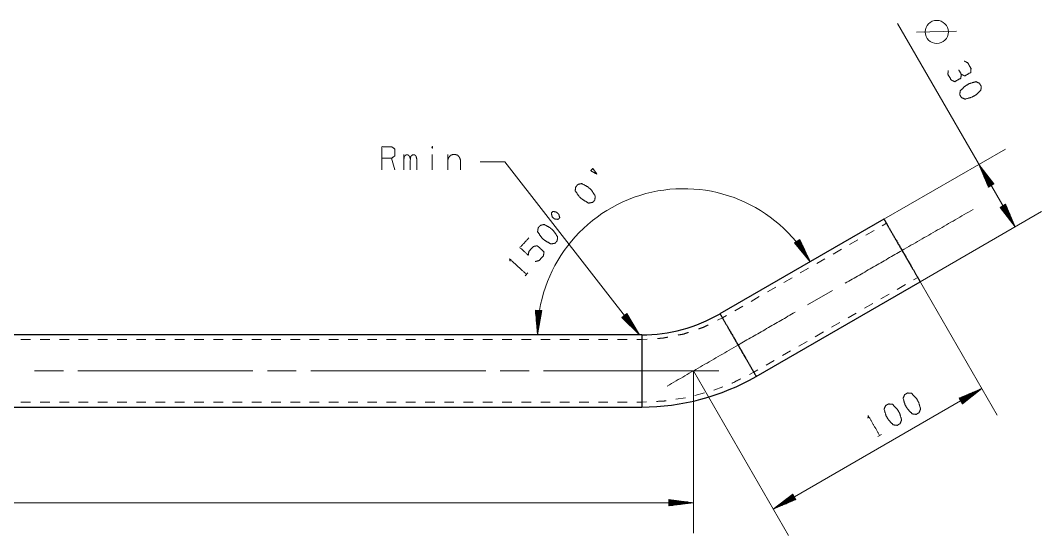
# Model space of a CAD drawing. Header units: millimetres. Extents: x 0 to 420, y 0 to 297.
# Drawn here: x 219 to 324.9, y 175.3 to 228.7 of the extents above; entities that cross this region are included whole.
import ezdxf

# ---------------------------------------------------------------- set-up
doc = ezdxf.new("R2010")
doc.units = ezdxf.units.MM
doc.layers.add('101', color=7, linetype='Continuous', true_color=0xffffff)

msp = doc.modelspace()

# ---------------------------------------------------------------- linework, layer by layer
at = {"layer": '101', "color": 22, "linetype": 'Continuous', "lineweight": 18}
for p, q in [((322.19, 207.32), (310.01, 228.42)), ((308.59, 208.13), (321.19, 215.4)), ((266.71, 214.07), (269.25, 214.07)), ((269.25, 214.07), (283.22, 196.13)), ((320, 211.78), (318.44, 213.81)), ((318.44, 213.81), (319.42, 211.45)), ((319.69, 211.6), (318.51, 213.63)), ((319.73, 211.63), (318.56, 213.66)), ((319.64, 211.58), (318.66, 213.28)), ((319.78, 211.65), (318.8, 213.35)), ((319.6, 211.55), (318.81, 212.92)), ((319.82, 211.68), (319.03, 213.04)), ((319.56, 211.53), (318.96, 212.56)), ((319.51, 211.5), (319.11, 212.2)), ((319.86, 211.7), (319.27, 212.73)), ((319.91, 211.73), (319.51, 212.43)), ((319.95, 211.75), (319.74, 212.12)), ((319.47, 211.48), (319.26, 211.84)), ((319.42, 211.45), (319.41, 211.48)), ((319.42, 211.45), (319.41, 211.48)), ((319.42, 211.45), (320, 211.78)), ((320, 211.78), (319.98, 211.81)), ((320, 211.78), (319.98, 211.81)), ((312.34, 201.63), (324.94, 208.91)), ((321.21, 209.69), (320.63, 209.35)), ((320.63, 209.35), (322.19, 207.32)), ((320.63, 209.35), (320.65, 209.33)), ((320.63, 209.35), (320.65, 209.33)), ((320.68, 209.38), (320.89, 209.02)), ((320.72, 209.4), (321.12, 208.71)), ((320.77, 209.43), (321.36, 208.4)), ((320.81, 209.46), (321.6, 208.09)), ((320.85, 209.48), (321.83, 207.78)), ((320.9, 209.51), (322.07, 207.47)), ((320.94, 209.53), (322.12, 207.5)), ((320.99, 209.56), (321.97, 207.86)), ((321.03, 209.58), (321.82, 208.22)), ((321.07, 209.61), (321.67, 208.58)), ((321.12, 209.63), (321.52, 208.94)), ((321.16, 209.66), (321.37, 209.3)), ((322.19, 207.32), (321.21, 209.69)), ((321.21, 209.68), (321.22, 209.66)), ((321.21, 209.68), (321.22, 209.66)), ((299.86, 206.03), (299.3, 205.68)), ((299.3, 205.68), (299.32, 205.65)), ((299.3, 205.68), (300.94, 203.71)), ((299.3, 205.68), (299.32, 205.65)), ((299.34, 205.71), (299.57, 205.35)), ((299.39, 205.73), (299.82, 205.05)), ((299.43, 205.76), (300.07, 204.76)), ((299.47, 205.79), (300.32, 204.46)), ((299.51, 205.81), (300.57, 204.16)), ((299.56, 205.84), (300.81, 203.86)), ((299.6, 205.87), (300.86, 203.89)), ((299.64, 205.9), (300.69, 204.24)), ((299.69, 205.92), (300.53, 204.59)), ((299.73, 205.95), (300.37, 204.95)), ((299.77, 205.98), (300.2, 205.3)), ((299.81, 206.01), (300.04, 205.65)), ((300.94, 203.71), (299.86, 206.03)), ((299.86, 206.03), (299.87, 206.01)), ((299.86, 206.03), (299.87, 206.01)), ((310.47, 204.88), (320.34, 187.79)), ((272.43, 198.68), (272.43, 198.65)), ((272.43, 198.68), (272.66, 196.13)), ((273.1, 198.66), (272.43, 198.68)), ((272.43, 198.68), (272.43, 198.65)), ((272.48, 198.68), (272.46, 198.26)), ((272.53, 198.68), (272.5, 197.88)), ((272.58, 198.68), (272.53, 197.49)), ((272.63, 198.68), (272.57, 197.1)), ((272.69, 198.67), (272.6, 196.71)), ((272.74, 198.67), (272.64, 196.33)), ((272.66, 196.13), (273.1, 198.66)), ((272.79, 198.67), (272.69, 196.32)), ((272.84, 198.67), (272.76, 196.71)), ((272.89, 198.66), (272.82, 197.09)), ((272.94, 198.66), (272.89, 197.47)), ((272.99, 198.66), (272.96, 197.86)), ((273.04, 198.66), (273.02, 198.24)), ((273.09, 198.66), (273.09, 198.62)), ((273.09, 198.66), (273.09, 198.62)), ((281.92, 198.34), (281.39, 197.93)), ((281.6, 198.09), (282.8, 196.54)), ((281.64, 198.12), (283.08, 196.27)), ((281.68, 198.15), (283.12, 196.3)), ((281.72, 198.18), (282.92, 196.64)), ((281.76, 198.21), (282.73, 196.97)), ((281.8, 198.25), (282.53, 197.31)), ((281.84, 198.28), (282.33, 197.64)), ((281.88, 198.31), (282.14, 197.98)), ((281.92, 198.34), (281.94, 198.31)), ((281.92, 198.34), (281.94, 198.31)), ((283.22, 196.13), (281.92, 198.34)), ((281.39, 197.93), (283.22, 196.13)), ((281.4, 197.93), (281.42, 197.91)), ((281.4, 197.93), (281.42, 197.91)), ((281.44, 197.96), (281.69, 197.64)), ((281.48, 198), (281.97, 197.36)), ((281.52, 198.03), (282.25, 197.09)), ((281.56, 198.06), (282.53, 196.82)), ((288.82, 192.38), (288.82, 175.53)), ((288.82, 192.38), (298.68, 175.29)), ((297.1, 178.04), (318.75, 190.54)), ((318.75, 190.54), (316.38, 189.56)), ((316.41, 189.51), (316.77, 189.72)), ((316.43, 189.47), (317.13, 189.87)), ((316.46, 189.42), (317.49, 190.02)), ((316.48, 189.38), (317.85, 190.17)), ((316.51, 189.34), (318.21, 190.32)), ((316.54, 189.29), (318.57, 190.47)), ((316.56, 189.25), (318.59, 190.42)), ((316.59, 189.2), (318.28, 190.19)), ((316.61, 189.16), (317.98, 189.95)), ((316.64, 189.12), (317.67, 189.71)), ((316.72, 188.98), (318.75, 190.54)), ((316.38, 189.56), (316.41, 189.57)), ((316.38, 189.56), (316.41, 189.57)), ((316.38, 189.56), (316.72, 188.98)), ((316.66, 189.07), (317.36, 189.47)), ((316.69, 189.03), (317.05, 189.24)), ((316.71, 188.98), (316.74, 189)), ((316.71, 188.98), (316.74, 189)), ((286.28, 179.04), (286.28, 178.37)), ((288.82, 178.7), (286.28, 179.04)), ((286.28, 179.03), (286.31, 179.03)), ((286.28, 179.03), (286.31, 179.03)), ((299.13, 179.6), (297.1, 178.04)), ((297.1, 178.04), (299.46, 179.02)), ((299.28, 179.33), (297.25, 178.16)), ((299.31, 179.29), (297.28, 178.12)), ((299.26, 179.38), (297.56, 178.4)), ((299.34, 179.24), (297.64, 178.26)), ((299.23, 179.42), (297.87, 178.63)), ((299.36, 179.2), (298, 178.41)), ((299.21, 179.46), (298.18, 178.87)), ((299.39, 179.16), (298.36, 178.56)), ((299.18, 179.51), (298.49, 179.11)), ((299.41, 179.11), (298.72, 178.71)), ((299.16, 179.55), (298.8, 179.34)), ((299.44, 179.07), (299.08, 178.86)), ((299.13, 179.6), (299.1, 179.58)), ((299.13, 179.6), (299.1, 179.58)), ((299.46, 179.02), (299.13, 179.6)), ((299.46, 179.02), (299.43, 179.01)), ((299.46, 179.02), (299.43, 179.01)), ((288.82, 178.7), (63.82, 178.7)), ((286.28, 178.98), (286.7, 178.98)), ((286.28, 178.93), (287.08, 178.93)), ((286.28, 178.88), (287.47, 178.88)), ((286.28, 178.83), (287.85, 178.83)), ((286.28, 178.78), (288.24, 178.78)), ((286.28, 178.73), (288.62, 178.73)), ((286.28, 178.37), (288.82, 178.7)), ((286.28, 178.68), (288.62, 178.68)), ((286.28, 178.63), (288.24, 178.63)), ((286.28, 178.58), (287.85, 178.58)), ((286.28, 178.52), (287.47, 178.52)), ((286.28, 178.47), (287.08, 178.47)), ((286.28, 178.42), (286.7, 178.42)), ((286.28, 178.37), (286.31, 178.37)), ((286.28, 178.37), (286.31, 178.37))]:
    msp.add_line(p, q, dxfattribs=at)
at = {"layer": '101', "color": 72, "linetype": 'Continuous', "lineweight": 18}
for p, q in [((311.96, 227.53), (316.12, 227.62)), ((257.86, 213.26), (257.52, 214.46)), ((258.79, 213.26), (258.79, 214.84)), ((261.74, 214.84), (261.74, 213.26)), ((263.34, 214.84), (263.34, 213.26)), ((271.36, 202.25), (271.65, 202.56)), ((307.96, 185.57), (308.33, 185.79))]:
    msp.add_line(p, q, dxfattribs=at)
at = {"layer": '101', "color": 151, "linetype": 'Continuous', "lineweight": 25}
for p, q in [((308.59, 208.13), (291.58, 198.31)), ((295.33, 191.81), (312.34, 201.63)), ((283.46, 196.13), (83.82, 196.13)), ((63.82, 188.63), (283.46, 188.63))]:
    msp.add_line(p, q, dxfattribs=at)
at = {"layer": '101', "color": 53, "linetype": 'Continuous', "lineweight": 18}
for p, q in [((308.84, 207.7), (308.42, 207.45)), ((307.57, 206.96), (306.72, 206.47)), ((305.87, 205.98), (305.02, 205.49)), ((304.17, 205), (303.32, 204.5)), ((302.46, 204.01), (301.61, 203.52)), ((300.76, 203.03), (299.91, 202.54)), ((299.06, 202.05), (298.21, 201.56)), ((309.97, 200.84), (310.82, 201.33)), ((311.67, 201.82), (312.09, 202.07)), ((297.36, 201.07), (296.51, 200.58)), ((308.27, 199.86), (309.12, 200.35)), ((295.66, 200.09), (294.81, 199.59)), ((306.57, 198.88), (307.42, 199.37)), ((292.26, 198.12), (291.83, 197.88)), ((293.96, 199.1), (293.11, 198.61)), ((304.86, 197.89), (305.71, 198.38)), ((291.83, 197.88), (291.34, 197.63)), ((303.16, 196.91), (304.01, 197.4)), ((301.46, 195.93), (302.31, 196.42)), ((220.06, 195.63), (219.06, 195.63)), ((222.06, 195.63), (221.06, 195.63)), ((224.06, 195.63), (223.06, 195.63)), ((226.05, 195.63), (225.05, 195.63)), ((228.05, 195.63), (227.05, 195.63)), ((230.05, 195.63), (229.05, 195.63)), ((232.04, 195.63), (231.04, 195.63)), ((234.04, 195.63), (233.04, 195.63)), ((236.04, 195.63), (235.04, 195.63)), ((238.03, 195.63), (237.03, 195.63)), ((240.03, 195.63), (239.03, 195.63)), ((242.03, 195.63), (241.03, 195.63)), ((244.02, 195.63), (243.02, 195.63)), ((246.02, 195.63), (245.02, 195.63)), ((248.02, 195.63), (247.02, 195.63)), ((250.01, 195.63), (249.01, 195.63)), ((252.01, 195.63), (251.01, 195.63)), ((254.01, 195.63), (253.01, 195.63)), ((256, 195.63), (255.01, 195.63)), ((258, 195.63), (257, 195.63)), ((260, 195.63), (259, 195.63)), ((261.99, 195.63), (261, 195.63)), ((263.99, 195.63), (262.99, 195.63)), ((265.99, 195.63), (264.99, 195.63)), ((267.98, 195.63), (266.99, 195.63)), ((269.98, 195.63), (268.98, 195.63)), ((271.98, 195.63), (270.98, 195.63)), ((273.97, 195.63), (272.98, 195.63)), ((275.97, 195.63), (274.97, 195.63)), ((277.97, 195.63), (276.97, 195.63)), ((279.96, 195.63), (278.97, 195.63)), ((281.96, 195.63), (280.96, 195.63)), ((283.46, 195.63), (282.96, 195.63)), ((284.01, 195.67), (283.46, 195.63)), ((299.76, 194.95), (300.61, 195.44)), ((298.06, 193.97), (298.91, 194.46)), ((296.36, 192.98), (297.21, 193.47)), ((294.63, 192.02), (295.08, 192.25)), ((295.08, 192.25), (295.51, 192.49)), ((290.93, 190.38), (291.87, 190.74)), ((288.98, 189.82), (289.96, 190.09)), ((219.06, 189.13), (220.06, 189.13)), ((221.06, 189.13), (222.06, 189.13)), ((223.06, 189.13), (224.06, 189.13)), ((225.05, 189.13), (226.05, 189.13)), ((227.05, 189.13), (228.05, 189.13)), ((229.05, 189.13), (230.05, 189.13)), ((231.04, 189.13), (232.04, 189.13)), ((233.04, 189.13), (234.04, 189.13)), ((235.04, 189.13), (236.04, 189.13)), ((237.03, 189.13), (238.03, 189.13)), ((239.03, 189.13), (240.03, 189.13)), ((241.03, 189.13), (242.03, 189.13)), ((243.02, 189.13), (244.02, 189.13)), ((245.02, 189.13), (246.02, 189.13)), ((247.02, 189.13), (248.02, 189.13)), ((249.01, 189.13), (250.01, 189.13)), ((251.01, 189.13), (252.01, 189.13)), ((253.01, 189.13), (254.01, 189.13)), ((255.01, 189.13), (256, 189.13)), ((257, 189.13), (258, 189.13)), ((259, 189.13), (260, 189.13)), ((261, 189.13), (261.99, 189.13)), ((262.99, 189.13), (263.99, 189.13)), ((264.99, 189.13), (265.99, 189.13)), ((266.99, 189.13), (267.98, 189.13)), ((268.98, 189.13), (269.98, 189.13)), ((270.98, 189.13), (271.98, 189.13)), ((272.98, 189.13), (273.97, 189.13)), ((274.97, 189.13), (275.97, 189.13)), ((276.97, 189.13), (277.97, 189.13)), ((278.97, 189.13), (279.96, 189.13)), ((280.96, 189.13), (281.96, 189.13)), ((282.96, 189.13), (283.46, 189.13)), ((283.46, 189.13), (283.96, 189.16)), ((286.99, 189.43), (287.99, 189.59))]:
    msp.add_line(p, q, dxfattribs=at)
at = {"layer": '101', "color": 151, "linetype": 'Continuous', "lineweight": 18}
for p, q in [((303.26, 200.72), (300.66, 199.22)), ((220.47, 192.38), (223.47, 192.38)), ((224.97, 192.38), (243.13, 192.38)), ((244.63, 192.38), (247.63, 192.38)), ((249.13, 192.38), (267.29, 192.38)), ((268.79, 192.38), (271.79, 192.38))]:
    msp.add_line(p, q, dxfattribs=at)
at = {"layer": '101', "color": 72, "linetype": 'Continuous', "lineweight": 18}
msp.add_circle((314.07, 227.55), 1.2, dxfattribs=at)
at = {"layer": '101', "color": 22, "linetype": 'Continuous', "lineweight": 18}
msp.add_arc((287.81, 196.13), 15.16, 30, 180, dxfattribs=at)
at = {"layer": '101', "color": 151, "linetype": 'Continuous', "lineweight": 25}
for radius in [16.25, 23.75]:
    msp.add_arc((283.46, 212.38), radius, 270, 300, dxfattribs=at)
at = {"layer": '101', "color": 72, "linetype": 'Continuous', "lineweight": 18}
for points, knots in [([(315.26, 223.55), (315.22, 223.16), (315.57, 222.56), (315.93, 222.39), (316.56, 222.75), (316.61, 223.16), (316.35, 223.61)], [0, 0, 0.124122, 0.343688, 0.472445, 0.703377, 0.836731, 1, 1]), ([(316.61, 223.16), (316.97, 222.99), (317.6, 223.35), (317.62, 223.75), (317.28, 224.35), (316.92, 224.53)], [0, 0, 0.153876, 0.429856, 0.583727, 0.846124, 1, 1]), ([(316.62, 220.75), (317, 220.58), (317.7, 220.78), (318.11, 221.01), (318.65, 221.53), (318.67, 221.93), (318.5, 222.22), (318.14, 222.4), (317.43, 222.19), (317.02, 221.94), (316.5, 221.45), (316.45, 221.04), (316.62, 220.75)], [0, 0, 0.067528, 0.183973, 0.260586, 0.380943, 0.446143, 0.50031, 0.565507, 0.685865, 0.762529, 0.87831, 0.945835, 1, 1]), ([(256.51, 213.26), (256.51, 215.64), (257.52, 215.64), (257.86, 215.41), (257.86, 214.69), (257.52, 214.46), (256.51, 214.46)], [0, 0, 0.40095, 0.571034, 0.639278, 0.761672, 0.829916, 1, 1]), ([(261.74, 215.49), (261.77, 215.59), (261.74, 215.66), (261.7, 215.59), (261.74, 215.49)], [0, 0, 0.280614, 0.5, 0.719386, 1, 1]), ([(258.79, 214.36), (258.84, 214.64), (259.02, 214.81), (259.21, 214.81), (259.39, 214.64), (259.46, 214.36), (259.46, 213.26)], [0, 0, 0.118879, 0.224456, 0.306985, 0.412556, 0.533083, 1, 1]), ([(259.46, 214.36), (259.51, 214.64), (259.69, 214.81), (259.9, 214.81), (260.06, 214.64), (260.13, 214.36), (260.13, 213.26)], [0, 0, 0.118605, 0.223939, 0.313762, 0.41391, 0.534159, 1, 1]), ([(263.34, 214.24), (263.45, 214.54), (263.64, 214.76), (263.89, 214.84), (264.12, 214.84), (264.37, 214.76), (264.56, 214.54), (264.67, 214.24), (264.67, 213.26)], [0, 0, 0.107747, 0.208446, 0.296013, 0.373822, 0.461382, 0.56208, 0.669828, 1, 1]), ([(278.8, 212.81), (278.17, 213.15), (278.39, 213.4), (278.8, 212.81)], [0, 0, 0.406597, 0.59573, 1, 1]), ([(278.6, 210.12), (278.64, 210.53), (278.25, 211.14), (277.9, 211.46), (277.24, 211.82), (276.85, 211.73), (276.62, 211.48), (276.56, 211.08), (276.98, 210.46), (277.34, 210.15), (277.96, 209.79), (278.37, 209.87), (278.6, 210.12)], [0, 0, 0.067527, 0.183974, 0.260586, 0.380943, 0.446144, 0.500308, 0.565505, 0.685865, 0.76253, 0.878308, 0.945836, 1, 1]), ([(274.8, 208.1), (274.96, 208.27), (274.86, 208.64), (274.62, 208.86), (274.24, 208.93), (274.09, 208.76), (274.17, 208.37), (274.41, 208.15), (274.8, 208.1)], [0, 0, 0.08568, 0.230397, 0.351584, 0.496293, 0.581974, 0.730392, 0.851579, 1, 1]), ([(274.69, 205.87), (274.74, 206.29), (274.34, 206.89), (273.99, 207.21), (273.34, 207.58), (272.95, 207.48), (272.72, 207.23), (272.66, 206.83), (273.07, 206.21), (273.43, 205.9), (274.05, 205.55), (274.47, 205.63), (274.69, 205.87)], [0, 0, 0.067524, 0.183972, 0.260584, 0.380944, 0.446144, 0.500308, 0.565505, 0.685863, 0.762528, 0.878311, 0.945836, 1, 1]), ([(272.41, 203.73), (272.8, 203.82), (273.27, 204.33), (273.33, 204.73), (272.63, 205.37), (272.22, 205.29), (271.76, 204.79), (271.69, 204.39), (270.83, 205.18), (271.75, 206.18)], [0, 0, 0.062229, 0.168344, 0.230573, 0.376817, 0.441264, 0.54738, 0.609609, 0.79049, 1, 1]), ([(269.81, 203.77), (269.75, 204.01), (271.5, 202.41)], [0, 0, 0.093491, 1, 1]), ([(312.22, 188.04), (312.39, 188.42), (312.19, 189.11), (311.96, 189.53), (311.44, 190.07), (311.04, 190.09), (310.75, 189.92), (310.57, 189.56), (310.78, 188.85), (311.03, 188.44), (311.52, 187.92), (311.93, 187.87), (312.22, 188.04)], [0, 0, 0.067525, 0.18397, 0.260583, 0.380942, 0.446142, 0.500306, 0.565503, 0.685864, 0.762528, 0.878309, 0.945834, 1, 1]), ([(310.25, 186.9), (310.42, 187.28), (310.22, 187.98), (309.98, 188.39), (309.47, 188.93), (309.07, 188.95), (308.77, 188.79), (308.6, 188.42), (308.81, 187.71), (309.06, 187.3), (309.55, 186.78), (309.96, 186.73), (310.25, 186.9)], [0, 0, 0.067527, 0.183973, 0.260584, 0.380944, 0.446141, 0.500306, 0.565503, 0.685861, 0.76253, 0.87831, 0.945835, 1, 1]), ([(306.93, 187.49), (306.96, 187.74), (308.14, 185.68)], [0, 0, 0.093493, 1, 1])]:
    msp.add_open_spline(points, degree=1, knots=knots, dxfattribs=at)
at = {"layer": '101', "color": 151, "linetype": 'Continuous', "lineweight": 18}
for points, knots in [([(317.83, 209.13), (310.47, 204.88), (304.56, 201.47)], [0, 0, 0.554811, 1, 1]), ([(299.37, 198.47), (293.46, 195.06), (286.1, 190.81)], [0, 0, 0.445188, 1, 1]), ([(273.29, 192.38), (283.46, 192.38), (291.46, 192.38)], [0, 0, 0.559572, 1, 1])]:
    msp.add_open_spline(points, degree=1, knots=knots, dxfattribs=at)
at = {"layer": '101', "color": 151, "linetype": 'Continuous', "lineweight": 25}
for points, knots in [([(308.59, 208.13), (308.81, 207.76), (309.06, 207.31), (309.8, 206.03), (310.69, 204.49), (311.53, 203.04), (312.13, 202.01), (312.34, 201.63)], [0, 0, 0.057274, 0.125746, 0.322699, 0.560269, 0.784032, 0.942727, 1, 1]), ([(291.58, 198.31), (291.8, 197.94), (292.39, 196.91), (293.23, 195.45), (294.12, 193.91), (294.86, 192.63), (295.28, 191.91), (295.33, 191.81)], [0, 0, 0.057274, 0.215969, 0.439734, 0.677303, 0.874256, 0.985472, 1, 1]), ([(283.46, 196.13), (283.46, 196.02), (283.46, 195.19), (283.46, 194.51), (283.46, 192.83), (283.46, 191.05), (283.46, 189.58), (283.46, 188.74), (283.46, 188.63)], [0, 0, 0.01453, 0.125746, 0.215969, 0.439732, 0.677302, 0.874257, 0.98547, 1, 1])]:
    msp.add_open_spline(points, degree=1, knots=knots, dxfattribs=at)
at = {"layer": '101', "color": 53, "linetype": 'Continuous', "lineweight": 18}
for points, knots in [([(290.36, 197.15), (289.87, 196.91), (289.35, 196.73)], [0, 0, 0.499998, 1, 1]), ([(291.83, 197.88), (291.89, 197.78), (292.1, 197.41)], [0, 0, 0.204426, 1, 1]), ([(288.31, 196.38), (287.79, 196.2), (287.26, 196.1)], [0, 0, 0.500001, 1, 1]), ([(283.46, 195.63), (283.46, 195.52), (283.46, 195.09)], [0, 0, 0.204465, 1, 1]), ([(286.18, 195.88), (285.64, 195.78), (285.1, 195.74)], [0, 0, 0.500005, 1, 1]), ([(294.81, 192.72), (294.87, 192.62), (295.08, 192.25)], [0, 0, 0.196166, 1, 1]), ([(292.82, 191.11), (292.92, 191.14), (293.73, 191.56)], [0, 0, 0.100004, 1, 1]), ([(283.46, 189.67), (283.46, 189.57), (283.46, 189.13)], [0, 0, 0.196146, 1, 1]), ([(284.98, 189.21), (285.89, 189.26), (285.99, 189.28)], [0, 0, 0.900003, 1, 1])]:
    msp.add_open_spline(points, degree=1, knots=knots, dxfattribs=at)
for points in [[(292.65, 196.47), (293.19, 195.53)], [(283.46, 194.01), (283.46, 192.92)], [(293.73, 194.59), (294.27, 193.65)], [(283.46, 191.84), (283.46, 190.76)]]:
    msp.add_open_spline(points, degree=1, dxfattribs=at)

doc.saveas('drawing.dxf')
